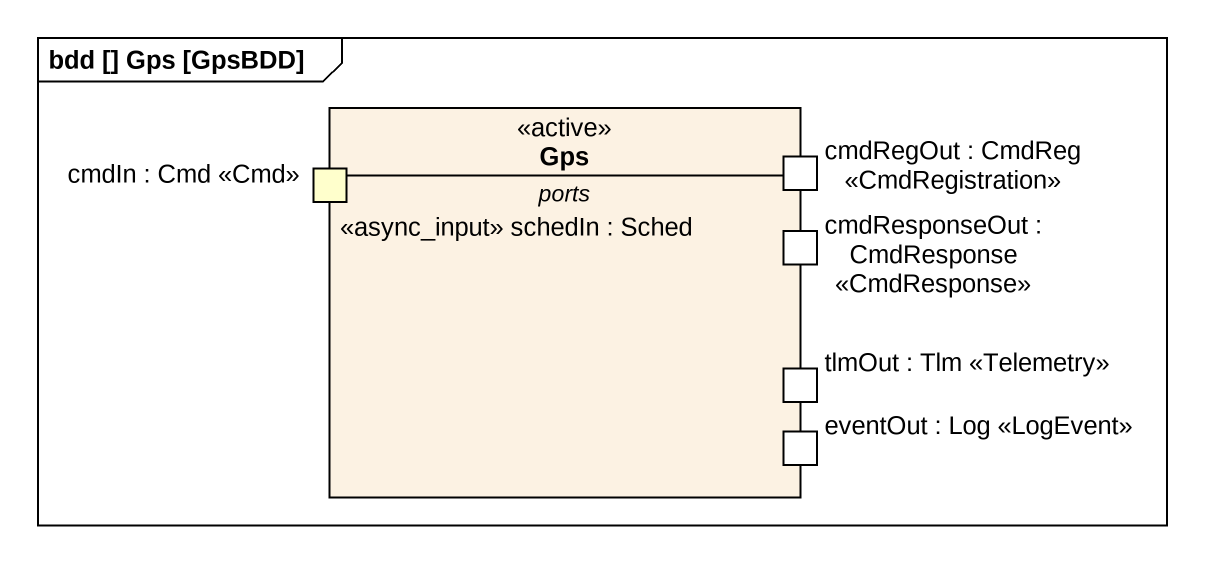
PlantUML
@startuml
mainframe bdd [] Gps [GpsBDD]
hide circle
hide empty members
class Gps <<active>> {
  -- ports --
  <<async_input>> schedIn : Sched
  -- ports --
  eventOut : Log <<LogEvent>>
  tlmOut : Tlm <<Telemetry>>
  cmdIn : Cmd <<Cmd>>
  cmdRegOut : CmdReg <<CmdRegistration>>
  cmdResponseOut : CmdResponse <<CmdResponse>>
}
@enduml
